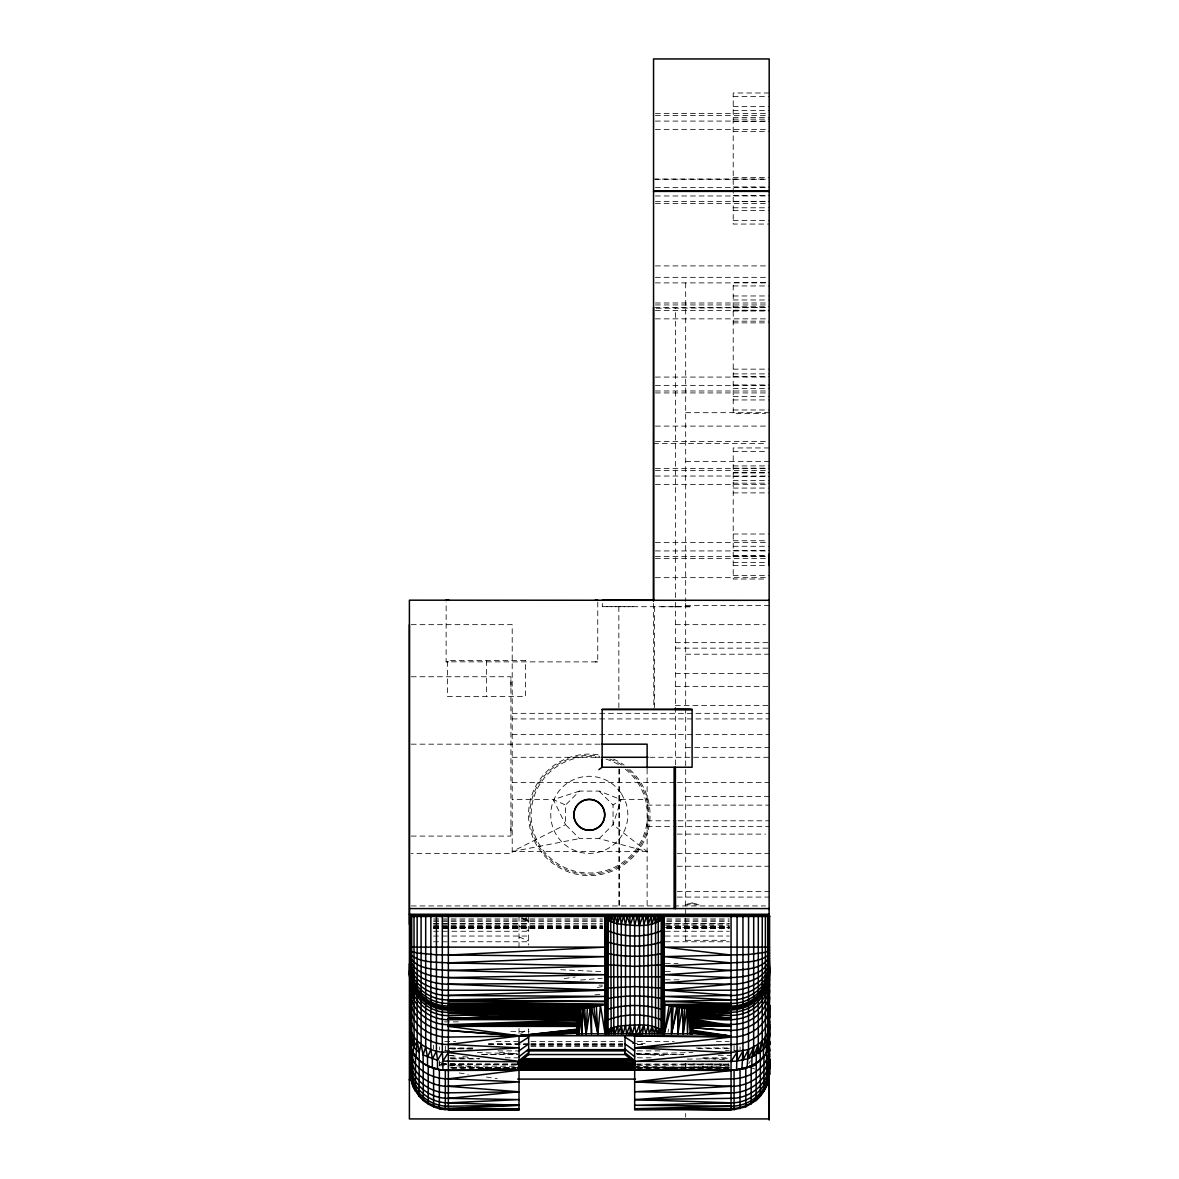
<?xml version="1.0" encoding="UTF-8"?>
<svg xmlns="http://www.w3.org/2000/svg" width="1179" height="1179" viewBox="0 0 1179 1179"><rect width="100%" height="100%" fill="white"/><g stroke="black" fill="none" stroke-linecap="round" stroke-linejoin="round"><path stroke-width="0.75" stroke-dasharray="5 3.75" d="M597.768 602.027L597.753 661.891L446.119 661.846L446.148 601.983M510.92 833.376L510.92 679.458M676.112 606.728L691.94 606.743L602.307 606.669L602.307 603.456M653.549 603.486L653.844 709.404M675.39 764.876L675.39 599.389M675.39 597.547L675.39 307.542M668.11 1032.273L668.449 1029.208M748.871 1063.605L750.419 1060.791M599.138 791.094L613.051 805.006L613.051 824.681L647.124 851.562L599.138 838.593L579.464 838.593L565.552 824.681L565.552 805.006L579.464 791.094L599.138 791.094L621.068 799.583L647.124 799.583M599.138 838.593L613.051 824.681L621.068 799.583L613.051 805.006M520.632 1033.438L528.664 1028.958L528.664 1033.865M647.124 851.562L512.202 851.562L565.552 824.681L553.364 799.583L512.202 799.583M442.641 1061.734L439.354 1063.031M579.464 791.094L553.364 799.583L565.552 805.006M512.202 851.562L579.464 838.593M597.37 987.501L602.72 986.484M734.075 1050.798L738.555 1050.135M564.343 978.585L575.219 977.008M594.879 994.84L602.101 994.118M580.51 980.044L602.204 978.246M450.172 1065.035L468.284 1064.018M667.402 1068.454L729.226 1065.241L703.775 1064.018M448.359 1055.514L455.595 1055.352M482.786 1054.704L517.213 1053.893M636.498 1053.805L692.854 1052.552M729.226 1048.617L696.17 1048.44M656.261 308.279L765.554 307.572M687.401 1059.096L729.212 1058.683M481.504 1068.469L516.358 1068.395M637.471 1068.13L729.226 1067.923L637.426 1067.82M769.194 92.994L733.22 92.994L733.22 224.054L769.194 224.054M733.22 96.516L769.194 96.516M733.22 106.537L769.194 106.537M733.22 110.472L769.194 110.472M655.391 113.552L765.525 113.552M655.391 115.498L765.525 115.498M733.22 117.443L769.194 117.443M733.22 119.153L769.194 119.153M655.391 121.083L765.525 121.083M733.22 121.54L769.194 121.54M655.391 129.41L765.525 129.41M733.22 131.473L769.194 131.326M733.22 177.587L769.194 177.587M653.549 179.061L765.525 179.061M655.391 179.252L765.525 179.252M733.22 186.945L769.194 186.945M655.391 187.638L765.525 187.638M733.22 195.493L769.194 195.493M655.391 195.965L765.525 195.965M733.22 201.373L769.194 201.373M655.391 201.535L769.194 201.565M655.391 203.495L765.525 203.495M733.22 207.784L769.194 207.784M733.22 210.51L769.194 210.51M733.22 220.532L769.194 220.532M655.391 265.909L769.194 265.909M655.391 277.33L765.525 277.33M765.598 282.429L733.22 282.429L733.22 413.49L765.598 413.49M655.332 282.886L769.194 282.886M733.22 285.952L769.194 285.952M733.22 295.973L769.194 295.973M733.22 299.982L769.194 299.982M655.391 302.988L765.525 302.988M655.391 304.948L769.194 304.948M733.22 306.761L769.194 306.761M654.876 307.542L765.569 307.542M733.22 310.224L769.194 310.224M655.391 310.519L765.525 310.519M733.22 310.991L769.194 310.991M655.391 318.861L765.525 318.861M733.22 321.189L769.194 321.189M733.22 322.884L769.194 322.884M733.22 369.145L769.194 369.145M733.22 373.876L769.194 373.876M733.22 376.44L769.194 376.44M655.391 377.074L765.525 377.074M733.22 384.943L769.194 384.943M655.391 385.415L769.194 385.415M733.22 388.51L769.194 388.466M655.391 390.986L765.525 390.986M655.391 392.931L765.525 392.931M733.22 396.601L769.194 396.601M733.22 399.946L769.194 399.946M733.22 409.983L769.194 409.983M685.677 412.679L769.194 412.679M655.391 426.105L769.194 426.105M655.391 441.536L765.525 441.536M653.549 443.481L765.525 443.481M769.194 447.946L733.22 447.946L733.22 579.022L765.598 579.022M733.22 451.469L765.598 451.469M685.677 461.505L769.194 461.505M733.22 465.926L769.194 465.926M733.22 468.181L769.194 468.181M655.391 468.505L769.194 468.535M655.391 470.465L765.525 470.465M733.22 472.337L769.194 472.337M733.22 472.941L769.194 472.941M655.391 476.036L769.194 476.036M733.22 476.508L769.194 476.508M733.22 480.59L769.194 480.59M733.22 483.154L769.194 483.154M655.391 484.377L765.525 484.377M733.22 488.062L769.194 488.062M733.22 492.896L769.194 492.896M733.22 534.013L769.194 534.013M733.22 540.748L765.598 540.748M655.391 542.591L765.525 542.591M733.22 546.275L769.194 546.275M733.22 550.46L769.194 550.46M655.391 550.932L765.525 550.932M733.22 555.56L769.194 555.56M733.22 556.193L769.194 556.193M655.391 556.503L765.525 556.503M655.391 558.463L765.525 558.463M733.22 562.442L769.194 562.442M733.22 565.463L765.598 565.463M733.22 575.499L769.194 575.499M655.391 577.666L769.194 577.666M685.677 605.461L769.194 605.461M602.307 606.669L632.99 606.699M661.257 606.728L675.39 606.728M411.235 624.664L512.202 624.664L512.202 853.39L411.235 853.39M675.39 624.664L765.51 624.664M675.39 642.658L769.194 642.658M675.39 648.155L769.194 648.155M685.677 654.212L769.194 654.212M446.119 661.846L448.713 661.846M675.39 673.504L769.194 673.504M411.22 676.746L510.92 676.746L510.92 687.416M675.39 686.355L769.194 686.355M675.39 705.617L769.194 705.617M512.202 713.339L769.194 713.339M512.202 718.925L769.194 718.925M512.202 734.62L769.194 734.62M411.235 744.17L600.317 744.17M685.677 747.574L692.943 747.574M694.755 747.574L769.194 747.574M512.202 757.286L600.317 757.286M649.88 757.286L769.194 757.286M512.202 782.458L676.274 782.458M677.409 782.458L769.194 782.458M685.677 796.4L769.194 796.4M647.124 805.124L676.274 805.124M678.102 805.124L769.194 805.124M647.124 820.805L676.274 820.805M678.102 820.805L769.194 820.805M647.124 826.405L676.274 826.405M678.102 826.405L769.194 826.405M677.232 834.113L765.51 834.113M411.22 836.088L510.92 836.088L510.92 825.418M677.232 853.39L769.194 853.39M677.232 866.241L769.194 866.241M677.232 891.589L769.194 891.589M677.232 897.086L769.194 897.086M411.235 905.929L671.912 905.929M673.74 905.929L765.525 905.929M433.666 918.942L602.543 918.942M666.798 918.942L729.212 918.942M433.666 920.18L602.543 920.18M666.798 920.18L729.212 920.18M433.666 921.595L602.543 921.447M666.798 921.447L729.212 921.595M433.666 923.452L602.543 923.452M666.798 923.452L729.212 923.452M433.577 923.835L450.039 923.835M451.866 923.835L528.664 923.835M665.295 923.835L729.344 923.835M433.577 925.102L602.543 925.073M665.295 925.102L729.344 925.102M433.666 926.104L602.543 926.104M666.798 926.104L729.212 926.104M433.666 926.385L602.543 926.385M666.798 926.385L729.212 926.385M433.666 927.195L602.543 927.195M666.798 927.195L729.212 927.195M433.666 927.401L602.543 927.401M666.798 927.401L729.212 927.401M433.577 927.593L450.039 927.593M451.866 927.593L528.664 927.593M665.295 927.593L729.344 927.593M433.666 927.947L602.543 927.947M666.798 927.947L729.212 927.947M433.666 928.065L602.543 928.065M666.798 928.065L729.212 928.065M433.666 928.345L602.543 928.389M666.798 928.389L729.212 928.345M433.577 931.263L450.039 931.263M451.866 931.263L528.664 931.263M665.295 931.263L729.344 931.263M433.577 936.038L450.039 936.038M451.866 936.038L528.664 936.038M665.295 936.038L729.344 936.038M685.677 940.311L729.256 940.311M433.577 941.77L450.039 941.77M451.866 941.77L528.664 941.77M665.295 941.77L729.344 941.77M665.295 963.405L678.102 963.405M665.295 971.525L672.619 971.525M665.295 979.793L681.757 979.793M598.947 985.143L602.572 985.143M444.542 1021.854L459.176 1021.854M510.772 1031.64L529.12 1031.64M444.689 1041.602L455.698 1041.602M496.079 1041.602L518.112 1041.602M530.963 1041.602L622.748 1041.602M637.426 1041.602L674.137 1041.602M716.36 1041.602L729.212 1041.602M488.43 1043.533L521.781 1043.651M523.609 1043.739L529.12 1043.651M530.963 1043.651L622.748 1043.739M632.357 1043.533L645.164 1043.533M488.74 1044.343L521.781 1044.343M523.609 1044.343L529.12 1044.343M530.963 1044.343L622.748 1044.343M637.426 1044.343L644.766 1044.343M488.74 1044.594L521.781 1044.594M523.609 1044.594L529.12 1044.594M530.963 1044.594L622.748 1044.594M637.426 1044.594L644.766 1044.594M530.963 1045.773L622.748 1045.773M530.963 1046.215L622.748 1046.215M450.186 1047.969L474.046 1047.969M696.17 1047.969L729.212 1047.969M450.186 1048.44L474.046 1048.44M444.689 1050.386L452.029 1050.386M725.542 1050.386L729.212 1050.386M497.921 1050.902L518.112 1050.902M637.426 1050.902L663.129 1050.902M481.4 1054.557L518.112 1054.557M637.426 1054.557L683.319 1054.557M450.186 1057.799L468.549 1057.799M505.26 1057.799L518.112 1057.799M637.426 1057.799L652.12 1057.799M703.509 1057.799L729.212 1057.799M450.186 1058.683L479.558 1058.683M451.66 1058.875L479.278 1058.889M516.431 1064.077L439.487 1064.077L516.579 1065.05M637.338 1064.092L728.931 1064.092L684.719 1064.047M450.186 1067.806L516.269 1067.82M451.793 1067.909L516.255 1067.953M635.923 1068.012L729.816 1068.056M595.174 661.891L597.753 661.891M516.579 1064.151L439.487 1064.077L516.446 1064.681M635.879 1064.254L729.492 1064.342M451.734 1067.363L516.122 1067.481M637.5 1067.717L729.477 1067.894M451.719 1068.012L515.886 1068.292M439.325 1065.772L516.461 1066.302M635.835 1067.128L729.506 1067.791L635.894 1066.523M637.397 1065.595L729.02 1066.288M450.172 1048.617L473.722 1048.971L448.359 1048.44M683.776 1054.704L636.498 1053.879L667.402 1055.942M718.32 1055.293L731.054 1055.514M477.348 1052.582L517.213 1053.79L497.287 1052.228M560.718 969.727L602.395 971.673M701.947 1058.152L725.586 1059.656M450.172 1065.271L495.475 1068.483M450.172 1048.735L457.408 1049.266M450.172 1055.662L455.595 1056.089M462.846 1056.679L468.284 1057.106M439.354 1064.313L443.835 1064.858M459.221 1072.978L468.284 1074.334M486.411 1077.046L497.287 1078.667M751.922 1068.071L754.693 1068.911M519.025 936.981L528.664 940.842M519.025 926.031L528.664 930.938M521.781 917.969L528.664 922.125L526.202 917.513M521.781 917.734L528.664 922.125L524.964 918.426M740.044 1046.952L740.044 1049.929M734.075 1045.655L734.075 1051.594M685.677 282.886L685.677 601.467M685.677 603.309L685.677 916.363M685.677 918.205L685.677 943.981M685.677 1063.679L685.677 1069.206M685.677 1113.403L685.677 1117.088M654.433 606.713L654.433 707.577M647.124 769.062L647.124 906.739M619.417 769.062L619.417 906.739M618.842 606.684L618.857 707.577M618.857 769.062L618.857 906.739M528.664 917.513L528.664 945.057M519.025 916.304L519.025 948.889M519.025 1028.397L519.025 1033.939M486.5 660.579L486.5 696.553M445.323 1046.112L445.323 1050.798M439.354 1046.952L439.354 1049.929M439.354 1060.849L439.354 1067.688M433.607 1045.169L433.607 1049.015M629.704 769.474A60.763 60.763 0 0 1 618.636 868.053A60.763 60.763 0 0 1 529.356 824.799A60.763 60.763 0 0 1 599.86 755.017M613.375 759.055A60.763 60.763 0 0 1 624.133 765.068M625.386 769.224A58.169 58.169 0 0 1 619.343 864.649A58.169 58.169 0 0 1 532.112 825.492A58.169 58.169 0 0 1 599.418 757.566M605.977 759.114A58.169 58.169 0 0 1 618.385 764.464M627.537 769.297A59.466 59.466 0 0 1 619.019 866.344A59.466 59.466 0 0 1 530.742 825.153A59.466 59.466 0 0 1 599.639 756.284M609.631 758.967A59.466 59.466 0 0 1 621.967 765.156M692.102 902.967L684.395 904.809L699.795 904.809L692.102 902.967M525.451 660.579L447.548 660.579L447.548 696.553L525.451 696.553L525.451 660.579M621.053 792.981L614.318 785.509A38.553 38.553 0 0 0 553.187 801.366A38.553 38.553 0 0 0 588.999 853.39A38.553 38.553 0 0 0 625.622 801.956L621.053 792.981"/><path stroke-width="1.5" d="M412.119 1052.066L409.924 1044.712L409.806 1035.118M602.145 759.6L602.145 767.234L598.932 769.592M621.259 1033.821L621.259 924.513L620.331 915.965L617.295 923.805L618.032 1033.821L621.259 1025.759C634.995 1025.347 654.212 1021.869 664.234 1032.922L663.983 1033.821L663.836 915.965L662.775 919.502L662.436 1033.821L661.006 1029.282L661.272 915.965M653.549 601.216L653.549 307.542M674.108 767.234L674.108 908.582M675.39 821.984L675.39 908.582L675.39 767.234M409.806 966.544C409.85 986.322 429.731 1000.396 448.359 999.91L605.122 1001.443L448.359 1001.325L605.122 1004.479L577.179 1009.71L576.899 1033.821L692.456 1033.821L692.117 1009.637L664.234 1004.479M758.303 915.965L758.303 1044.255L756.284 1054.91L747.059 1058.978L737.067 1061.026L737.081 915.965M751.185 1067.098L751.185 1065.949M769.194 1074.04L769.194 1118.93L409.408 1118.93L409.408 600.185L769.194 600.303M769.194 909.318L769.194 908.582L409.408 908.582L409.408 624.664M769.194 565.419L769.194 553.983M769.474 1043.783L769.474 1044.712L769.592 1041.764C769.533 1050.872 763.55 1058.86 756.078 1063.591M608.069 1033.821L608.349 915.965L610.766 921.904L611.179 1033.821L613.773 1027.248L613.773 922.921L614.819 915.965L617.295 923.805C632.195 925.294 653.431 929.081 664.234 916.849L664.057 915.965L663.865 918.19M652.031 1033.821L651.397 915.965L648.096 924.513L648.096 1025.759L649.275 1033.821L652.046 1026.423L654.654 1033.821L655.568 1027.248L655.568 915.965M661.006 1029.282L660.992 1033.821L658.589 1028.206L658.177 915.965L655.568 922.921L654.316 915.965L652.046 923.805M760.367 1061.218L760.175 1052.257L762.238 1040.851L762.238 915.965M577.106 1028.545L576.899 1033.821L576.855 1010.491L448.359 1009.401L577.666 1009.312L578.918 1033.821L579.007 1008.664L448.359 1008.119C427.741 1008.502 409.408 990.168 409.806 969.565M769.121 975.342C766.438 993.529 749.372 1007.824 731.054 1007.588L683.186 1008.045L731.054 1008.119L690.57 1008.738L690.437 1033.821L692.117 1009.637L731.054 1009.401L691.307 1009.032L690.437 1033.821L689.037 1008.384C718.645 1009.755 762.474 1014.574 769.121 975.593M769.474 1060.894L769.43 1068.601L769.592 1059.081L769.371 1068.896L769.592 1067.835M602.307 600.244L653.549 600.273L653.549 58.95L769.194 58.95L769.121 1028.604C771.213 1038.404 766.763 1048.47 758.23 1053.584L758.303 1044.255C764.67 1039.539 769.519 1032.273 769.592 1024.153L769.209 1045.626L766.114 1053.436L763.918 1056.752L756.078 1063.296L745.791 1068.277L731.054 1070.458L634.67 1070.164M639.401 915.965L639.814 1033.821L643.808 1025.288L643.808 925.029L642.997 915.965L639.298 925.338L637.146 915.965L634.67 925.441L634.67 1024.89L636.144 1033.821L639.298 1024.993M648.199 915.965L648.096 924.513L646.446 915.965L643.808 925.029M691.498 1014.736L692.456 1033.821L692.412 1011.096L731.054 1010.005L692.486 1010.418L692.117 1033.821L692.117 1009.637C713.737 1008.192 740.928 1016.445 758.303 998.834C765.392 991.745 769.519 981.915 769.592 971.879M409.806 971.879C409.437 992.423 427.903 1010.418 448.359 1010.005L576.855 1010.491L577.238 1033.821L577.666 1009.312L448.359 1008.59C427.785 1008.988 409.422 990.743 409.806 970.155M613.655 1033.821L613.773 1027.248L621.259 1025.759L623.087 1033.821L625.548 1025.288L625.548 925.029L627.095 915.965L630.058 925.338L630.175 1033.821M409.806 1048.043C410.204 1067.363 430.703 1079.257 448.359 1078.829L519.025 1070.164L448.359 1070.458C431.617 1070.34 410.705 1060.658 409.806 1041.764C410.307 1059.553 429.407 1069.5 445.323 1070.37L445.323 1109.645C435.243 1108.761 425.693 1103.839 419.046 1096.205L419.223 1052.257L417.16 1040.851L417.16 915.965M756.078 1063.296L745.791 1068.277L734.075 1070.37L734.075 1109.645L745.791 1106.772L756.078 1100.479L756.284 1054.91M579.007 1008.664L581.91 1033.821L582.677 1008.163L448.359 1008.119L577.946 1009.091L578.918 1033.821M576.899 1033.821L577.135 1026.747M769.474 1008.266L769.592 1005.112C769.371 1024.654 749.137 1037.535 731.054 1037.078L634.67 1047.851L731.054 1052.567L748.547 1049.472L758.303 1044.255L753.646 1056.266L753.705 915.965M769.474 1009.445L769.592 1006.07M756.078 1100.538C764.699 1093.021 769.813 1081.762 769.592 1070.311M769.474 1011.037L769.592 1008.089M769.474 1011.656L769.592 1008.708M769.474 1014.043L769.592 1011.155M769.474 1014.898L769.592 1012.024M769.592 1068.587L767.131 1081.836M769.474 1069.235L769.592 1066.347M769.592 1066.037C769.872 1086.36 750.979 1103.279 731.054 1102.822L634.67 1105.283L731.054 1106.226C750.242 1106.55 768.177 1090.87 769.474 1071.549M769.474 1018.052L769.592 1015.252M769.474 1019.142L769.592 1016.357M769.474 1065.875L769.592 1062.677M769.474 1023.033L769.592 1020.351M769.474 1024.345L769.592 1021.692M769.474 1061.704L769.592 1058.55M769.474 1056.767L769.592 1053.658M769.474 1028.943L769.592 1026.393M769.474 1030.461L769.592 1027.955M617.693 915.965L617.295 923.805L608.335 920.755L605.122 916.849L605.358 915.965L605.505 1033.821L606.566 1030.446L606.949 915.965L608.335 920.755M769.474 1035.737L769.592 1033.349M769.474 1051.093L769.592 1048.043M769.474 1037.476L769.592 1035.118M769.474 1043.386L769.592 1041.16M683.216 1033.821L684.675 1008.119L731.054 1008.119L687.077 1008.178L683.216 1033.821L682.346 1008.001L731.054 1007.264L676.746 1007.161L671.47 1033.821L671.44 1006.055L664.234 1033.821L664.234 915.965M769.474 1051.786L769.592 1049.752M731.054 1007.588L682.346 1008.001L677.851 1033.821L679.443 1007.632L731.054 1007.264M428.213 1104.089L428.213 1066.229L439.354 1069.662L448.359 1070.164L736.536 1069.869L737.081 1052.228L731.054 1061.365L634.67 1061.365L731.054 1052.567M689.037 1008.384L687.445 1033.821L687.077 1008.178M409.806 1067.806L410.484 1069.545L409.806 1059.081L410.867 1077.606M769.592 969.374C769.799 981.768 763.741 993.956 753.705 1001.251C735.578 1014.146 711.733 1006.63 691.307 1009.032M768.03 1049.605L769.121 1028.604M769.592 968.799C769.902 989.196 751.156 1006.453 731.054 1006.011L676.746 1007.161L731.054 1004.994L664.956 1004.626L664.234 1001.443L731.054 999.91C749.667 1000.396 769.548 986.322 769.592 966.544M769.592 974.738C769.563 986.69 763.417 998.23 753.705 1005.142C735.799 1017.89 712.484 1009.976 692.382 1011.361L691.41 1012.997C713.192 1013.144 740.441 1022.399 758.303 1004.759C765.318 997.979 769.533 988.474 769.592 978.703M769.592 983.743C769.563 995.341 763.24 1006.35 753.705 1012.805C735.46 1025.14 712.16 1017.271 691.896 1018.627M769.592 967.841C769.769 987.987 750.522 1003.918 731.054 1003.447L664.956 1004.626L664.234 1033.821L669.215 1005.569L731.054 1004.994L673.135 1006.439L671.47 1033.821L677.704 1007.338L677.851 1033.821M769.592 989.859C769.563 1001.207 763.108 1011.847 753.705 1018.008C735.151 1030.814 712.072 1020.66 691.896 1019.378M605.49 1031.669L605.299 1033.821L606.566 1030.446L613.773 1027.248L615.099 1033.821L617.295 1026.423M409.806 967.841C409.629 987.987 428.876 1003.918 448.359 1003.447L602.351 1005.083L448.359 1004.994L596.338 1006.409L597.886 1033.821L593.818 1006.925L448.359 1004.994L600.435 1005.51L597.886 1033.821L591.534 1007.352L448.359 1006.011C430.32 1006.262 413.063 992.644 410.277 974.62M769.592 996.992C769.563 1008.074 762.931 1018.273 753.705 1024.065C734.974 1036.002 711.807 1027.498 691.366 1027.926M769.592 964.908C769.165 984.2 748.621 995.887 731.054 995.474L664.234 996.432L731.054 999.91M769.592 1014.191C769.106 1033.423 748.503 1044.859 731.054 1044.461L634.67 1047.851M692.486 1010.418L731.054 1012.334M769.592 962.978C768.531 981.591 747.398 990.434 731.054 990.213L664.234 990.213L731.054 984.214C746.115 984.097 767.558 978.452 769.592 960.767M760.367 1096.264L760.367 1060.393L766.114 1053.436L767.706 1032.937L767.706 915.965M642.481 1033.821L643.808 1025.288L645.959 1033.821L648.096 1025.759M769.592 958.335C766.114 974.65 744.892 976.993 731.054 977.583L664.234 982.932L731.054 984.214M763.476 1057.018L763.476 1049.236L765.392 1037.048L765.392 915.965M769.474 1073.45L768.531 1079.374L764.596 1089.101M769.474 1073.317C768.222 1092.741 750.433 1108.849 731.054 1108.525L634.67 1108.732L731.054 1106.226M581.91 1033.821L580.628 1008.34L448.359 1008.119L584.666 1008.119L586.14 1033.821L587.348 1007.957L448.359 1007.264L590.399 1007.559L586.14 1033.821L582.677 1008.163M769.209 1045.626L769.474 1044.019L766.114 1053.436M769.474 1065.477C767.986 1084.503 749.579 1098.71 731.054 1098.342L634.67 1099.609L731.054 1092.83C749.122 1093.184 767.824 1080.023 769.474 1061.233M769.474 1056.222C767.603 1074.717 748.577 1086.64 731.054 1086.316L634.67 1091.783L731.054 1092.83M769.474 1050.46C767.293 1068.616 747.972 1079.109 731.054 1078.829L634.67 1081.909L731.054 1070.458M769.592 955.697C764.066 969.963 743.949 969.33 731.054 970.435L664.234 974.782L731.054 977.583M421.095 915.965L421.095 1044.255L419.223 1052.257C411.898 1046.878 408.258 1037.505 410.277 1028.604L410.277 915.965M634.67 1024.89L632.475 1033.821L630.058 1024.993L626.55 1033.821L625.548 1025.288M663.659 915.965L662.775 919.502L662.76 915.965L661.006 920.755L660.255 915.965L658.589 921.904M605.682 1033.821L606.566 1030.446L606.64 1033.821L608.335 1029.282L609.101 1033.821L610.766 1028.206M605.49 918.19L606.08 915.965L606.566 919.502M621.259 924.513L623.632 915.965L625.548 925.029M663.865 1031.669L663.261 1033.821L662.775 1030.446M769.592 952.912L769.121 954.474C758.849 963.11 743.713 961.99 731.054 962.889L664.234 965.94L731.054 970.435M758.23 1053.584L762.238 1040.851L763.476 1049.236M425.693 915.965L425.693 1047.144L423.114 1054.91L423.32 1100.538M664.234 928.58L663.865 929.671C646.623 938.086 622.733 938.086 605.49 929.671L605.122 928.58M605.122 1021.913L605.49 1020.896C622.984 1013.026 646.372 1013.026 663.865 1020.896L664.234 1021.913M427.505 1065.624L427.505 1057.18L430.851 1049.472L430.851 915.965M664.234 940.488L663.865 941.299C645.738 947.68 623.603 947.68 605.49 941.299L605.122 940.488M605.122 1010.757L605.49 1009.99C623.765 1004.036 645.576 1004.036 663.865 1009.99L664.234 1010.757M432.339 1067.584L432.339 1058.978L436.436 1051.182L436.436 915.965M442.317 915.965L442.317 1052.228L437.497 1060.304L437.497 1068.999M737.067 1061.026L742.962 1051.182L742.962 915.965M769.592 950.038L765.392 952.323L748.547 954.518L664.234 956.641L731.054 962.889M664.234 952.529L663.865 953.074C645.031 957.363 624.31 957.363 605.49 953.074L605.122 952.529M605.122 999.497L605.49 998.996C624.398 994.988 644.957 994.988 663.865 998.996L664.234 999.497M759.291 1096.352L751.185 1103.058M519.025 1062.588L528.664 1054.512L528.664 1036.312M519.025 1060.599L528.664 1052.714M519.025 1056.664L528.664 1049.163M664.234 964.658L634.67 966.397L605.122 964.658M519.025 1050.872L528.664 1043.916M605.122 988.179L634.67 986.558L664.234 988.179M519.025 1043.371L528.664 1037.137M638.959 1033.01L634.67 1035.766L519.025 1035.766L448.359 1030.461C429.687 1030.932 409.835 1016.799 409.806 996.992M638.605 1033.526L634.67 1035.766L627.773 1033.335M752.408 1066.435L756.078 1064.431M731.054 1037.078L634.67 1036.076L640.551 1033.246M640.551 1033.143L634.67 1035.766L628.79 1033.158M691.366 1030.033L731.054 1036.135L634.67 1036.076L641.184 1033.511M736.536 1069.869L751.185 1066.229L751.185 1104.089M634.67 1036.076L642.732 1033.497M410.867 1019.747L409.924 1014.043C410.027 1033.364 430.924 1044.859 448.359 1044.461L519.025 1036.076L448.359 1030.461M409.806 989.859C409.702 1009.872 429.185 1025.126 448.359 1024.639L577.489 1019.982L448.359 1026.305L519.025 1035.766L576.354 1029.267M439.354 1069.662L439.354 1108.702L448.359 1109.763L519.025 1109.881L519.025 1035.766L577.209 1029.576M409.924 1065.477C411.412 1084.503 429.819 1098.71 448.359 1098.342L519.025 1091.783L448.359 1086.316C430.821 1086.64 411.81 1074.717 409.924 1056.222M577.165 1033.364L519.025 1035.766L576.575 1030.888M577.504 1032.804L519.025 1035.766L577.356 1031.109M519.025 1035.766L576.826 1032.097M448.359 1086.316L519.025 1081.909L448.359 1078.829M525.377 915.965L519.025 915.965M448.359 955.064L605.122 947.12L409.806 947.12M731.054 1061.365L736.536 1061.1M409.924 1073.45L409.806 1068.808C411.353 1088.025 429.333 1103.19 448.359 1102.822L519.025 1099.609L448.359 1098.342M415.48 1090.28C422.421 1101.466 435.213 1108.525 448.359 1108.525L519.025 1105.283L448.359 1102.822M409.806 952.912L410.277 954.474C420.549 963.11 435.685 961.99 448.359 962.889L605.122 956.641L436.436 954.828L417.16 953L411.692 951.6L409.806 950.038M631.929 1033.364L634.67 1035.766L634.67 1109.881L734.075 1109.586M576.855 1013.94L448.359 1018.494L577.489 1019.57L448.359 1019.673C428.758 1020.144 409.599 1003.948 409.806 983.743M577.739 1026.408L448.359 1026.305L576.84 1021.81M409.806 964.908C410.233 984.2 430.777 995.887 448.359 995.474L605.122 990.213L448.359 984.214C433.282 984.097 411.839 978.452 409.806 960.767M409.806 955.697C415.332 969.963 435.449 969.33 448.359 970.435L605.122 965.94L448.359 962.889M602.145 709.478L692.102 709.478L692.102 767.234L602.145 767.234L602.145 709.404L692.102 709.404M576.605 1015.414L448.359 1018.494L576.56 1018.008M448.359 999.91L605.122 996.432L448.359 995.474M409.806 978.703C409.526 999.04 428.39 1016.003 448.359 1015.561L577.739 1012.746L448.359 1012.79L576.988 1011.435L448.359 1012.334C425.707 1012.938 406.608 991.244 409.806 968.799M576.472 1025.465L448.359 1026.305L576.693 1023.446M448.359 1015.561L577.961 1012.997L448.359 1018.494L576.619 1016.829M409.806 958.335C413.298 974.65 434.506 976.993 448.359 977.583L605.122 974.782L448.359 970.435M448.359 1026.305L576.31 1024.035M519.025 1091.783L448.359 1092.83C430.276 1093.184 411.574 1080.023 409.924 1061.233M509.962 1108.864L448.359 1109.763L448.359 915.965M519.025 1036.076L448.359 1037.078C430.261 1037.535 410.027 1024.654 409.806 1005.127L410.867 1015.355M519.025 1105.283L448.359 1106.226C431.234 1106.403 414.861 1094.141 410.867 1077.37M448.359 1012.334L576.944 1011.096L448.359 1010.005M448.359 984.214L605.122 982.932L448.359 977.583M691.41 1012.997L731.054 1012.79L692.382 1011.361M520.528 1059.921L632.386 1059.376M690.57 1008.738L731.054 1008.59M653.549 191.042L769.194 191.042M653.549 191.396L769.194 191.396M601.541 744.17L647.124 744.17L647.124 768.074M602.145 757.286L648.037 757.286M409.408 914.256L769.194 914.256M409.806 916.098L769.592 916.098M409.806 916.466L769.592 916.466M769.592 947.12L664.234 947.12L731.054 955.064M605.122 976.831L664.234 976.831M605.122 990.213L448.359 990.213C432 990.434 410.867 981.591 409.806 962.978M448.359 1007.264L591.534 1007.352L591.504 1033.821L590.399 1007.559M448.359 1012.79L577.739 1012.746M528.207 1049.649L625.489 1049.649M527.293 1050.902L624.575 1050.902M527.293 1054.557L624.575 1054.557M523.609 1058.683L631.915 1058.683M523.343 1058.83L632.032 1058.889M634.98 1062.721L442.862 1061.1L442.317 1052.228C427.417 1050.71 410.307 1040.718 409.806 1024.153M518.259 1064.092L635.51 1064.092M517.994 1067.923L635.687 1067.923M518.952 1069.294L634.759 1069.309M518.185 1070.075L634.14 1069.957M517.714 1079.094L635.186 1079.094M595.189 600.214L597.768 600.214M691.896 1018.435L731.054 1018.494L691.277 1013.188L731.054 1015.561M517.301 1063.915L635.054 1064.003M518.406 1064.151L634.051 1064.254M517.949 1067.481L635.673 1067.717M517.552 1068.808L634.98 1069.058M517.61 1069.766L634.98 1069.957M586.184 1008.03L448.359 1007.588C427.874 1007.986 409.437 989.933 409.806 969.374M448.359 1008.59L577.946 1009.091M448.359 1009.401L577.179 1009.71L577.238 1033.821M690.761 1026.202L731.054 1026.305L691.896 1019.643M518.834 1060.51L634.597 1060.864M518.922 1069.545L634.715 1069.839M448.359 1108.525L519.025 1108.732L448.359 1109.704L519.025 1109.881M517.728 1068.307L635.068 1068.808M674.432 709.404L690.806 709.522M448.359 1003.447L605.122 1004.479M448.359 1006.011L593.818 1006.925M518.288 1066.317L633.993 1067.128M517.876 1062.323L635.319 1063.252M518.274 1064.696L635.555 1065.58M634.67 1108.732L731.054 1109.704L731.054 915.965M518.848 1061.174L634.626 1062.574L625.032 1054.512L625.032 1036.312M645.591 1108.849L731.054 1109.763M518.421 1065.079L634.066 1066.494M731.054 1012.79L692.102 1011.98L692.456 1033.821M664.234 1001.443L731.054 1003.447M690.982 1025.111L731.054 1026.305L691.027 1021.265M634.67 1099.609L731.054 1102.822M690.865 1016.932L731.054 1018.494L691.764 1014.706M634.67 1081.909L731.054 1086.316M448.359 1044.461L519.025 1047.851L442.317 1052.228M628.319 915.965L634.67 915.965M691.808 1016.21L731.054 1018.494M691.041 1023.829L731.054 1026.305L691.336 1022.915M689.096 1033.408L731.054 1036.135L691.498 1031.05M690.761 1027.661L731.054 1030.461M664.234 990.213L731.054 995.474M691.439 1032.922L731.054 1036.135L690.938 1032.067M442.346 1069.721L445.323 1070.075M519.025 1061.365L448.359 1052.567L442.862 1061.1L442.862 1069.869M421.095 1044.255L423.114 1054.91L437.497 1060.304L436.436 1051.182M625.032 1037.137L634.67 1043.371M625.032 1043.916L634.67 1050.872M625.032 1049.163L634.67 1056.664M625.032 1052.714L634.67 1060.599M409.924 1044.019L412.738 1052.744L419.061 1060.127M419.046 1096.264L412.738 1085.992L409.924 1074.231L409.806 915.965L769.592 915.965L769.474 1074.275M412.738 1084.931L415.48 1090.428M411.486 1049.649L412.738 1052.493M410.867 1079.242L412.738 1085.078M655.568 1027.248L657.234 1033.821L658.589 1028.206L659.002 1033.821M410.867 1055.794L409.806 1049.752M613.773 922.921L612.24 915.965L610.766 921.904L610.383 915.965M410.867 1047.763L409.806 1041.16M409.924 1043.783L410.867 1048.219M409.924 1037.476L410.867 1042.118M410.867 1040.482L409.806 1033.349M410.867 1055.898L409.806 1048.662M410.867 1035.442L409.806 1027.955M410.867 1033.983L409.806 1026.393M410.867 1061.852L409.806 1053.658M425.693 1047.144L427.505 1057.18M410.867 1029.576L409.806 1021.692M410.867 1028.339L409.806 1020.351M410.867 1067.039L409.806 1058.55M410.867 1024.61L409.806 1015.252M409.924 1018.052L410.867 1023.578M410.867 1071.416L409.806 1062.677M410.867 1020.572L409.806 1011.155M600.435 1005.51L605.122 1033.821L605.122 915.965M410.867 1074.953L409.806 1066.037M410.867 1016.887L409.806 1008.089M410.867 1017.477L409.806 1008.708M410.867 1014.235L409.924 1008.148L409.924 1074.275M409.924 1009.077L410.867 1015.001M409.924 1073.317L410.867 1079.374M430.851 1049.472L432.339 1058.978M634.67 925.441L633.491 915.965L630.058 925.338L629.837 915.965M765.392 1037.048L766.114 1045.92M410.484 1069.545L409.924 1060.894L409.938 1068.631M409.806 1042.442L409.924 1044.712M767.706 1032.937L768.03 1042.398M769.194 1074.732L769.194 1120.05M768.531 1048.47L768.531 1080.244M766.659 1052.744L766.659 1085.992M763.918 1056.752L763.918 1091.371M751.893 1065.624L751.893 1057.18L753.705 1047.144L748.503 1058.447L748.547 915.965M747.059 1067.584L748.547 1049.472L742.932 1060.039L742.962 1051.182L741.9 1068.999M745.791 1068.277L745.791 1106.83M740.044 1069.662L740.044 1108.702M433.607 1068.277L433.607 1106.83M415.922 1057.018L417.16 1040.851L414.08 1046.923L414.006 915.965M415.48 1056.752L415.48 1091.371L412.738 1085.933L412.738 1052.744M413.284 1053.436L414.006 1037.048L411.751 1043.106L411.692 915.965M411.368 1049.605L411.692 1032.937L410.307 1039.082L410.277 1028.604L410.204 1045.626M410.867 1014.117L410.867 1080.244M409.408 909.318L409.408 924.365M409.408 963.832L409.408 975.077M409.408 1079.094L409.408 1080.215M448.727 600.17L446.148 600.17L448.727 600.17M581.586 828.203A15.415 15.415 0 0 0 604.724 814.851A15.415 15.415 0 0 0 581.601 801.484A15.415 15.415 0 0 0 581.586 828.203A15.415 15.415 0 0 0 604.724 814.836A15.415 15.415 0 0 0 581.586 801.484A15.415 15.415 0 0 0 581.601 828.189"/></g></svg>
